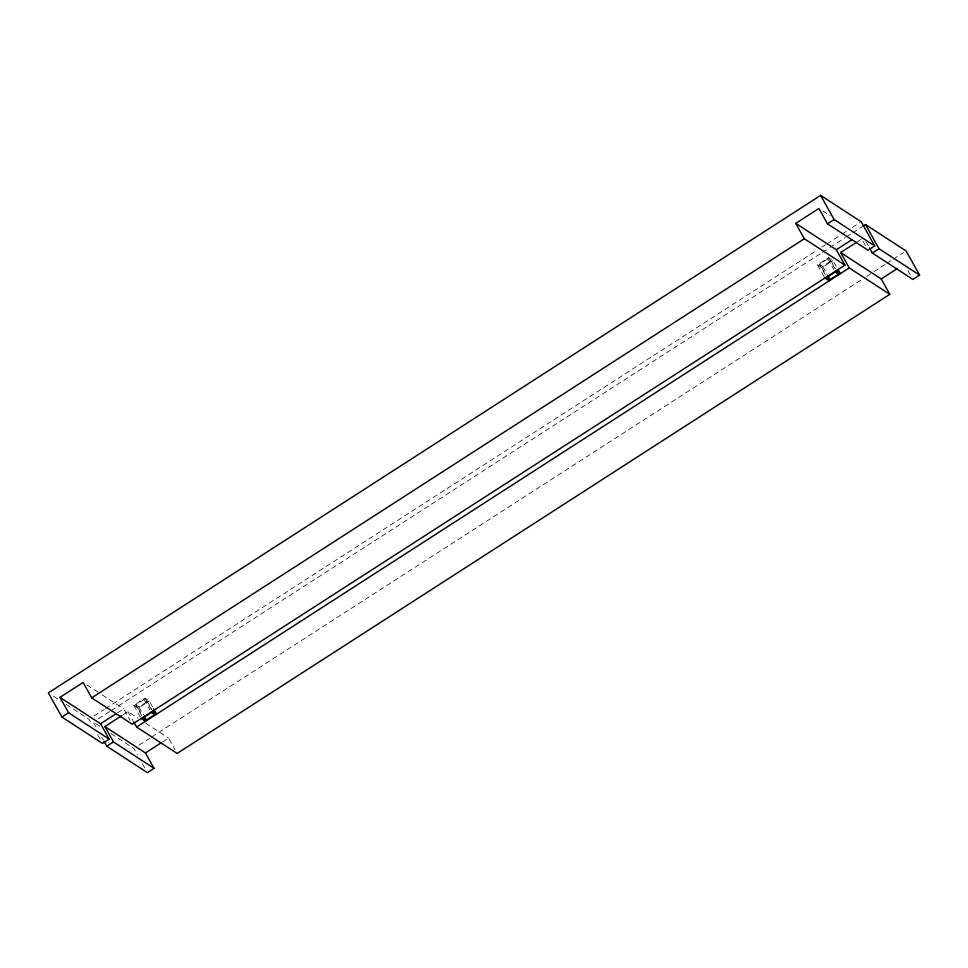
<?xml version="1.0" encoding="UTF-8"?>
<svg xmlns="http://www.w3.org/2000/svg" width="968" height="968" viewBox="0 0 968 968"><rect width="100%" height="100%" fill="white"/><g stroke="black" fill="none" stroke-linecap="round" stroke-linejoin="round"><path stroke-width="0.73" stroke-dasharray="4.84 3.63" d="M94.053 715.981L104.217 709.435M105.488 708.624L816.75 250.397M821.832 247.13L825.644 244.674M826.914 243.851L840.877 234.861M842.148 234.038L847.23 230.771M852.312 227.492L859.935 222.579M98.373 718.788L109.795 711.432M111.066 710.609L821.07 253.205M822.34 252.394L828.681 248.304M829.951 247.481L845.197 237.668M846.468 236.845L851.55 233.578M852.82 232.756L861.714 227.032M117.588 712.775L123.674 708.854L130.123 720.398M140.421 717.191L133.79 705.321L144.91 698.17L149.217 700.977L152.908 707.56M824.179 276.691L817.549 264.833L828.668 257.669L832.976 260.477L836.667 267.071M141.534 715.352L135.641 704.801L144.087 699.368L147.366 701.497L151.794 709.411M825.293 274.851L819.4 264.312L827.846 258.867L831.125 260.997L835.553 268.91M123.117 714.795L127.982 711.661L138.134 718.256M857.684 241.577L861.326 239.229M135.641 704.801L138.92 706.942L147.366 701.497M819.4 264.312L822.679 266.442L831.125 260.997M133.79 705.321L138.109 708.128L149.217 700.977M817.549 264.833L821.868 267.64L832.976 260.477M138.944 745.178L150.367 737.822M151.637 736.999L861.641 279.595M866.723 276.328L885.768 264.058M887.039 263.236L892.121 259.956M893.391 259.146L903.555 252.6M162.479 741.972L168.553 738.052L175.002 749.595M822.679 210.939L830.29 215.888M86.902 684.945L100.853 694.008M102.112 694.842L123.674 708.854M145.732 723.205L168.553 738.052M53.47 696.161L61.081 701.11M66.151 704.414L88.971 719.26L91.815 724.342M99.631 726.181L93.291 722.067L96.836 728.42M111.042 733.611L133.862 748.458L137.408 754.81M907.911 270.459L910.779 275.59M865.912 241.504L868.78 246.634M863.033 241.262L865.9 246.392M828.668 257.669L834.561 268.221M827.846 258.867L833.75 269.419M822.679 266.442L827.108 274.355M821.868 267.64L825.547 274.234M144.91 698.17L151.54 710.028M144.087 699.368L149.98 709.907M138.92 706.942L143.349 714.844M138.109 708.128L141.788 714.723M127.982 711.661L133.003 720.64M142.393 763.716L145.236 768.81M101.822 737.326L103.237 739.879M97.502 734.518L100.345 739.612"/><path stroke-width="1.45" d="M820.634 195.379L48.4 692.87L61.904 717.034L102.475 743.424L109.154 739.129L100.551 723.749L59.98 697.359L83.103 682.464L91.694 697.843L132.265 724.233L844.931 265.123L836.328 249.744L795.756 223.354L818.88 208.459L827.471 223.838L868.042 250.228L874.709 245.933L861.205 221.769L820.634 195.379L834.138 219.542L874.709 245.933M61.904 717.034L68.583 712.738L109.154 739.129M91.694 697.843L804.36 238.733L844.931 265.123M827.471 223.838L834.138 219.542M862.984 226.209L865.525 224.576L906.096 250.966L919.6 275.13L912.933 279.425L872.362 253.035L869.494 247.917M100.551 723.749L116.366 713.561M836.328 249.744L852.142 239.556M103.951 741.149L106.795 746.231L147.366 772.621L154.033 768.326L113.462 741.936L104.871 726.557L121.907 715.582M133.717 721.922L136.585 727.041L177.156 753.431L889.81 294.32L849.239 267.93L840.647 252.551L856.462 242.363M146.289 720.119L154.735 714.674L151.456 712.545L143.01 717.99L146.289 720.119L144.075 716.163M830.048 279.631L838.494 274.186L835.215 272.044L826.769 277.489L830.048 279.631L827.846 275.674M106.795 746.231L113.462 741.936M136.585 727.041L849.239 267.93M872.362 253.035L879.029 248.74L919.6 275.13M104.871 726.557L145.442 752.947L161.257 742.759M840.647 252.551L881.219 278.941L897.034 268.753M836.037 270.858L840.345 273.666L838.143 269.709M824.918 278.01L829.237 280.817M152.278 711.347L156.586 714.154L153.646 708.879M141.159 718.51L145.478 721.317M865.525 224.576L879.029 248.74M881.219 278.941L889.81 294.32M795.756 223.354L804.36 238.733M145.442 752.947L154.033 768.326M59.98 697.359L68.583 712.738"/></g></svg>
